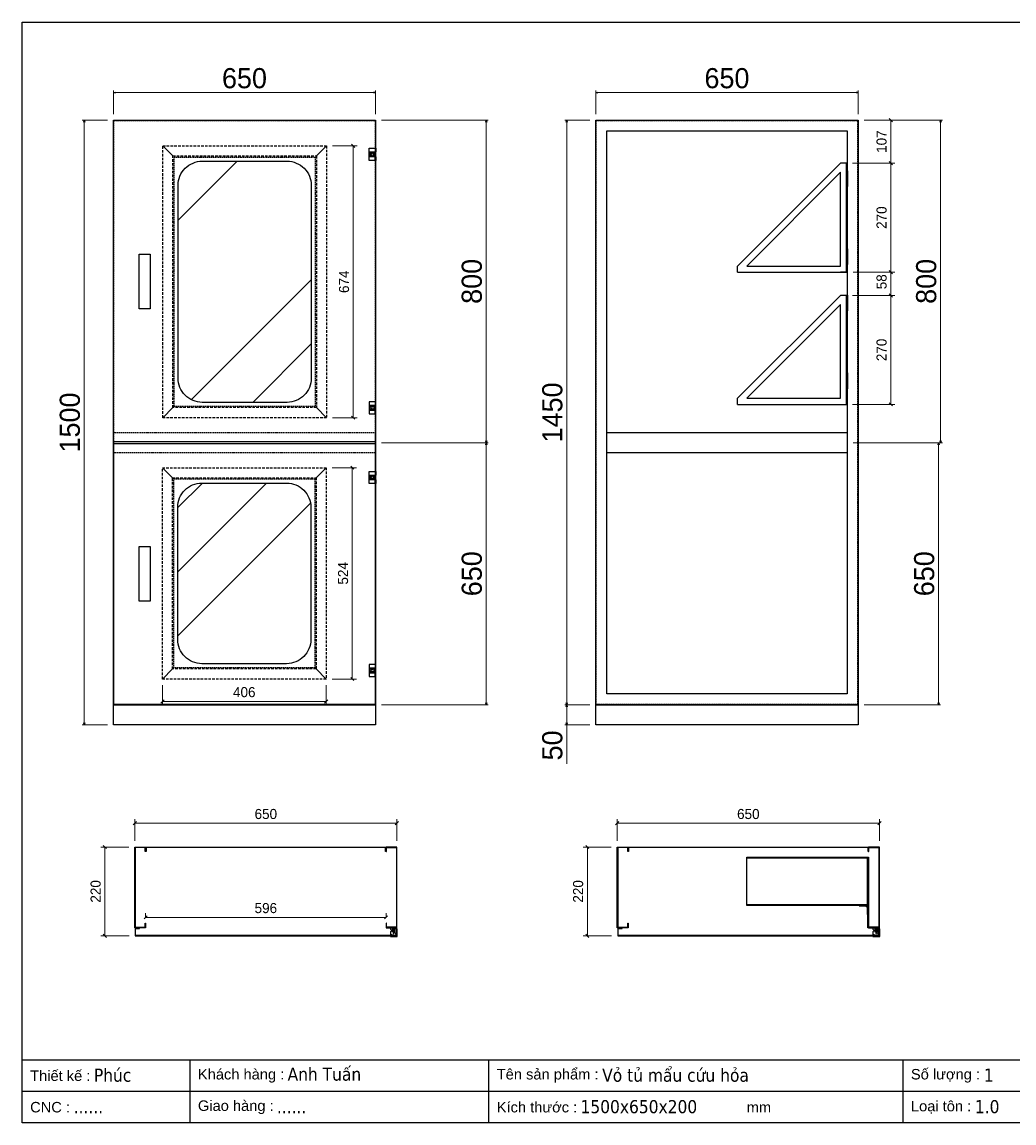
# Model space of a CAD drawing. Header units: millimetres. Extents: x 0 to 3861, y 0 to 2730.
# Drawn here: x 0 to 2460, y 0 to 2730 of the extents above; entities that cross this region are included whole.
import ezdxf
from ezdxf.enums import TextEntityAlignment as Align

# ---------------------------------------------------------------- set-up
doc = ezdxf.new("R2010")
doc.units = ezdxf.units.MM
doc.linetypes.add('HIDDEN', pattern=[9.525, 6.35, -3.175])
doc.linetypes.add('HIDDEN2', pattern=[4.7625, 3.175, -1.5875])
doc.layers.add('bc', color=5, linetype='Continuous', lineweight=30)
doc.layers.add('DIM', color=253, linetype='Continuous')
doc.layers.add('FIRE PROTECTION', color=1, linetype='Continuous')
doc.styles.add('Arial', font='arial.ttf')
doc.styles.add('Tahoma (Input Text)', font='tahoma.ttf')
doc.dimstyles.new('CNC', dxfattribs={"dimtxt": 50, "dimasz": 5, "dimexe": 5, "dimexo": 15, "dimgap": 10, "dimtad": 1, "dimdec": 0, "dimtxsty": 'Standard', "dimblk": 'OPEN30', "dimcen": 10, "dimclrd": 5, "dimclre": 5, "dimclrt": 3, "dimazin": 3, "dimtfac": 1, "dimtdec": 0, "dimtmove": 0, "dimatfit": 3, "dimldrblk": 'ARCHTICK', "dimlwd": 9, "dimlwe": 9})
doc.dimstyles.new('Dim-25', dxfattribs={"dimtxt": 25, "dimasz": 8, "dimexe": 10, "dimexo": 15, "dimgap": 10, "dimtad": 1, "dimdec": 0, "dimtxsty": 'Standard', "dimblk": 'OBLIQUE', "dimcen": 10, "dimclrd": 5, "dimclre": 5, "dimclrt": 3, "dimazin": 3, "dimtfac": 1, "dimtdec": 0, "dimtmove": 0, "dimatfit": 3, "dimldrblk": 'OBLIQUE', "dimlwd": 9, "dimlwe": 9})

# ---------------------------------------------------------------- blocks, each defined once
blk = doc.blocks.new('khungtenAsean2')
at = {"color": 7}
for p, q in [((2970, -1980), (0, -1980)), ((320, -1980), (320, -2100)), ((890, -1980), (890, -2100)), ((1680, -1980), (1680, -2100)), ((2020, -2040), (0, -2040))]:
    blk.add_line(p, q, dxfattribs=at)
blk.add_lwpolyline([(0, 0), (2970, 0), (2970, -2100), (0, -2100)], close=True, dxfattribs=at)
at = {"color": 2, "char_height": 20, "width": 917.634, "attachment_point": 4, "style": 'Arial'}
for s, insert in [('  Tên sản phẩm :', (890, -2010)), ('  Số lượng :', (1680, -2010)), ('  Thiết kế :', (0, -2010)), ('  Khách hàng :', (320, -2010)), ('  Giao hàng :', (320, -2070)), ('  Loại tôn :', (1680, -2070)), ('  CNC :', (0, -2070)), ('  Kích thước :', (890, -2070)), ('mm', (1382.3, -2070))]:
    blk.add_mtext(s, dxfattribs=dict(at, insert=insert))
at = {"color": 1, "style": 'Tahoma (Input Text)', "flags": 8}
for tag, p in [('#03', (506.6, -2019.3)), ('#01', (137.1, -2021.3)), ('#05', (1106.6, -2021.3)), ('#07', (1834.7, -2021.3)), ('#09', (2146.7, -2021.3)), ('#02', (98.5, -2081.3)), ('#04', (486.1, -2081.3)), ('#06', (1065.3, -2081.3)), ('#08', (1817.4, -2081.3)), ('#10', (2146.7, -2081.3))]:
    blk.add_attdef(tag, p, '', height=25, dxfattribs=at)
blk.add_attdef('#11', text='', height=25, dxfattribs=at).set_placement((2915, -2067.3), align=Align.CENTER)
blk = doc.blocks.new('*D1')
at = {"color": 0, "linetype": 'ByBlock', "lineweight": -2}
for p, q in [((226.6, 2554.9), (231.6, 2556.2)), ((231.6, 2553.6), (226.6, 2554.9)), ((226.6, 2554.9), (231.6, 2554.9)), ((871.6, 2556.2), (876.6, 2554.9)), ((876.6, 2554.9), (871.6, 2553.6)), ((876.6, 2554.9), (871.6, 2554.9))]:
    blk.add_line(p, q, dxfattribs=at)
at = {"layer": 'Defpoints', "color": 0, "transparency": 16777216}
for p in [(876.6, 2554.9), (226.6, 2486.9), (876.6, 2486.9)]:
    blk.add_point(p, dxfattribs=at)
at = {"layer": 'DIM', "color": 5, "lineweight": 9, "transparency": 16777216}
for p, q in [((226.6, 2501.9), (226.6, 2559.9)), ((231.6, 2554.9), (871.6, 2554.9)), ((876.6, 2501.9), (876.6, 2559.9))]:
    blk.add_line(p, q, dxfattribs=at)
at = {"layer": 'DIM', "color": 3, "transparency": 16777216, "insert": (551.6, 2590.4), "char_height": 50, "attachment_point": 5}
blk.add_mtext('650', dxfattribs=at)
blk = doc.blocks.new('_ArchTick')
at = {"color": 0, "const_width": 0.15}
blk.add_lwpolyline([(-0.5, -0.5), (0.5, 0.5)], dxfattribs=at)
blk = doc.blocks.new('_Open30')
at = {"color": 0, "linetype": 'ByBlock', "lineweight": -2}
for p, q in [((-1, 0.27), (0, 0)), ((0, 0), (-1, -0.27)), ((0, 0), (-1, 0))]:
    blk.add_line(p, q, dxfattribs=at)
blk = doc.blocks.new('*D2')
at = {"color": 0, "linetype": 'ByBlock', "lineweight": -2}
for p, q in [((153, 2481.9), (154.4, 2486.9)), ((154.4, 2486.9), (155.7, 2481.9)), ((154.4, 2486.9), (154.4, 2481.9)), ((154.4, 986.9), (153, 991.9)), ((155.7, 991.9), (154.4, 986.9)), ((154.4, 986.9), (154.4, 991.9))]:
    blk.add_line(p, q, dxfattribs=at)
at = {"layer": 'Defpoints', "color": 0, "transparency": 16777216}
for p in [(226.6, 2486.9), (154.4, 986.9), (226.6, 986.9)]:
    blk.add_point(p, dxfattribs=at)
at = {"layer": 'DIM', "color": 5, "lineweight": 9, "transparency": 16777216}
for p, q in [((211.6, 2486.9), (149.4, 2486.9)), ((154.4, 2481.9), (154.4, 991.9)), ((211.6, 986.9), (149.4, 986.9))]:
    blk.add_line(p, q, dxfattribs=at)
at = {"layer": 'DIM', "color": 3, "transparency": 16777216, "insert": (118.8, 1736.9), "char_height": 50, "attachment_point": 5, "rotation": 90}
blk.add_mtext('1500', dxfattribs=at)
blk = doc.blocks.new('*D3')
at = {"color": 0, "linetype": 'ByBlock', "lineweight": -2}
for p, q in [((1149.7, 2481.9), (1151, 2486.9)), ((1151, 2486.9), (1152.4, 2481.9)), ((1151, 2486.9), (1151, 2481.9)), ((1151, 1686.9), (1149.7, 1691.9)), ((1152.4, 1691.9), (1151, 1686.9)), ((1151, 1686.9), (1151, 1691.9))]:
    blk.add_line(p, q, dxfattribs=at)
at = {"layer": 'Defpoints', "color": 0, "transparency": 16777216}
for p in [(876.6, 2486.9), (876.6, 1686.9), (1151, 1686.9)]:
    blk.add_point(p, dxfattribs=at)
at = {"layer": 'DIM', "color": 5, "lineweight": 9, "transparency": 16777216}
for p, q in [((891.6, 2486.9), (1156, 2486.9)), ((1151, 2481.9), (1151, 1691.9)), ((891.6, 1686.9), (1156, 1686.9))]:
    blk.add_line(p, q, dxfattribs=at)
at = {"layer": 'DIM', "color": 3, "transparency": 16777216, "insert": (1115.5, 2086.9), "char_height": 50, "attachment_point": 5, "rotation": 90}
blk.add_mtext('800', dxfattribs=at)
blk = doc.blocks.new('*D4')
at = {"color": 0, "linetype": 'ByBlock', "lineweight": -2}
for p, q in [((1149.7, 1681.9), (1151, 1686.9)), ((1151, 1686.9), (1152.4, 1681.9)), ((1151, 1686.9), (1151, 1681.9)), ((1151, 1036.9), (1149.7, 1041.9)), ((1152.4, 1041.9), (1151, 1036.9)), ((1151, 1036.9), (1151, 1041.9))]:
    blk.add_line(p, q, dxfattribs=at)
at = {"layer": 'Defpoints', "color": 0, "transparency": 16777216}
for p in [(876.6, 1686.9), (876.6, 1036.9), (1151, 1036.9)]:
    blk.add_point(p, dxfattribs=at)
at = {"layer": 'DIM', "color": 5, "lineweight": 9, "transparency": 16777216}
for p, q in [((891.6, 1686.9), (1156, 1686.9)), ((1151, 1681.9), (1151, 1041.9)), ((891.6, 1036.9), (1156, 1036.9))]:
    blk.add_line(p, q, dxfattribs=at)
at = {"layer": 'DIM', "color": 3, "transparency": 16777216, "insert": (1115.5, 1361.9), "char_height": 50, "attachment_point": 5, "rotation": 90}
blk.add_mtext('650', dxfattribs=at)
blk = doc.blocks.new('*D5')
at = {"color": 0, "linetype": 'ByBlock', "lineweight": -2}
for p, q in [((1423, 2554.9), (1428, 2556.2)), ((1428, 2553.6), (1423, 2554.9)), ((1423, 2554.9), (1428, 2554.9)), ((2068, 2556.2), (2073, 2554.9)), ((2073, 2554.9), (2068, 2553.6)), ((2073, 2554.9), (2068, 2554.9))]:
    blk.add_line(p, q, dxfattribs=at)
at = {"layer": 'Defpoints', "color": 0, "transparency": 16777216}
for p in [(2073, 2554.9), (1423, 2486.9), (2073, 2486.9)]:
    blk.add_point(p, dxfattribs=at)
at = {"layer": 'DIM', "color": 5, "lineweight": 9, "transparency": 16777216}
for p, q in [((1423, 2501.9), (1423, 2559.9)), ((1428, 2554.9), (2068, 2554.9)), ((2073, 2501.9), (2073, 2559.9))]:
    blk.add_line(p, q, dxfattribs=at)
at = {"layer": 'DIM', "color": 3, "transparency": 16777216, "insert": (1748, 2590.4), "char_height": 50, "attachment_point": 5}
blk.add_mtext('650', dxfattribs=at)
blk = doc.blocks.new('*D6')
at = {"color": 0, "linetype": 'ByBlock', "lineweight": -2}
for p, q in [((1349.4, 2481.9), (1350.7, 2486.9)), ((1350.7, 2486.9), (1352.1, 2481.9)), ((1350.7, 2486.9), (1350.7, 2481.9)), ((1350.7, 1036.9), (1349.4, 1041.9)), ((1352.1, 1041.9), (1350.7, 1036.9)), ((1350.7, 1036.9), (1350.7, 1041.9))]:
    blk.add_line(p, q, dxfattribs=at)
at = {"layer": 'Defpoints', "color": 0, "transparency": 16777216}
for p in [(1423, 2486.9), (1350.7, 1036.9), (1423, 1036.9)]:
    blk.add_point(p, dxfattribs=at)
at = {"layer": 'DIM', "color": 5, "lineweight": 9, "transparency": 16777216}
for p, q in [((1408, 2486.9), (1345.7, 2486.9)), ((1350.7, 2481.9), (1350.7, 1041.9)), ((1408, 1036.9), (1345.7, 1036.9))]:
    blk.add_line(p, q, dxfattribs=at)
at = {"layer": 'DIM', "color": 3, "transparency": 16777216, "insert": (1315.2, 1761.9), "char_height": 50, "attachment_point": 5, "rotation": 90}
blk.add_mtext('1450', dxfattribs=at)
blk = doc.blocks.new('*D7')
at = {"color": 0, "linetype": 'ByBlock', "lineweight": -2}
for p, q in [((1349.4, 1031.8), (1350.7, 1036.8)), ((1350.7, 1036.8), (1352.1, 1031.8)), ((1350.7, 1036.8), (1350.7, 1031.8)), ((1350.7, 986.9), (1349.4, 991.9)), ((1352.1, 991.9), (1350.7, 986.9)), ((1350.7, 986.9), (1350.7, 991.9))]:
    blk.add_line(p, q, dxfattribs=at)
at = {"layer": 'Defpoints', "color": 0, "transparency": 16777216}
for p in [(1423, 1036.8), (1350.7, 986.9), (1423, 986.9)]:
    blk.add_point(p, dxfattribs=at)
at = {"layer": 'DIM', "color": 5, "lineweight": 9, "transparency": 16777216}
for p, q in [((1408, 1036.8), (1345.7, 1036.8)), ((1350.7, 1031.8), (1350.7, 991.9)), ((1408, 986.9), (1345.7, 986.9)), ((1350.7, 986.9), (1350.7, 890.5))]:
    blk.add_line(p, q, dxfattribs=at)
at = {"layer": 'DIM', "color": 3, "transparency": 16777216, "insert": (1315.2, 936.2), "char_height": 50, "attachment_point": 5, "rotation": 90}
blk.add_mtext('50', dxfattribs=at)
blk = doc.blocks.new('*D8')
at = {"color": 0, "linetype": 'ByBlock', "lineweight": -2}
for p, q in [((2276.5, 2481.9), (2277.8, 2486.9)), ((2277.8, 2486.9), (2279.2, 2481.9)), ((2277.8, 2486.9), (2277.8, 2481.9)), ((2277.8, 1686.9), (2276.5, 1691.9)), ((2279.2, 1691.9), (2277.8, 1686.9)), ((2277.8, 1686.9), (2277.8, 1691.9))]:
    blk.add_line(p, q, dxfattribs=at)
at = {"layer": 'Defpoints', "color": 0, "transparency": 16777216}
for p in [(2073, 2486.9), (2046, 1686.9), (2277.8, 1686.9)]:
    blk.add_point(p, dxfattribs=at)
at = {"layer": 'DIM', "color": 5, "lineweight": 9, "transparency": 16777216}
for p, q in [((2088, 2486.9), (2282.8, 2486.9)), ((2277.8, 2481.9), (2277.8, 1691.9)), ((2061, 1686.9), (2282.8, 1686.9))]:
    blk.add_line(p, q, dxfattribs=at)
at = {"layer": 'DIM', "color": 3, "transparency": 16777216, "insert": (2242.3, 2086.9), "char_height": 50, "attachment_point": 5, "rotation": 90}
blk.add_mtext('800', dxfattribs=at)
blk = doc.blocks.new('*D9')
at = {"color": 0, "linetype": 'ByBlock', "lineweight": -2}
for p, q in [((2271.5, 1681.9), (2272.8, 1686.9)), ((2272.8, 1686.9), (2274.2, 1681.9)), ((2272.8, 1686.9), (2272.8, 1681.9)), ((2272.8, 1036.9), (2271.5, 1041.9)), ((2274.2, 1041.9), (2272.8, 1036.9)), ((2272.8, 1036.9), (2272.8, 1041.9))]:
    blk.add_line(p, q, dxfattribs=at)
at = {"layer": 'Defpoints', "color": 0, "transparency": 16777216}
for p in [(2046, 1686.9), (2073, 1036.9), (2272.8, 1036.9)]:
    blk.add_point(p, dxfattribs=at)
at = {"layer": 'DIM', "color": 5, "lineweight": 9, "transparency": 16777216}
for p, q in [((2061, 1686.9), (2277.8, 1686.9)), ((2272.8, 1681.9), (2272.8, 1041.9)), ((2088, 1036.9), (2277.8, 1036.9))]:
    blk.add_line(p, q, dxfattribs=at)
at = {"layer": 'DIM', "color": 3, "transparency": 16777216, "insert": (2237.3, 1361.9), "char_height": 50, "attachment_point": 5, "rotation": 90}
blk.add_mtext('650', dxfattribs=at)
blk = doc.blocks.new('HL003-2-2')
at = {"color": 1}
for p, q in [((15, 21), (15, 12)), ((15, -9), (15, 0)), ((16, 12), (17, 12)), ((16, 0), (17, 0))]:
    blk.add_line(p, q, dxfattribs=at)
blk.add_lwpolyline([(17, 0), (17, -9), (0, -9), (0, 21), (17, 21), (17, 12)], dxfattribs=at)
blk.add_lwpolyline([(0, 12), (16, 12), (16, 0), (0, 0)], close=True, dxfattribs=at)
blk.add_circle((8, 6), 3, dxfattribs=at)
blk = doc.blocks.new('*D10')
at = {"color": 0, "linetype": 'ByBlock', "lineweight": -2}
for p, q in [((283.6, 747.2), (275.6, 739.2)), ((925.6, 739.2), (933.6, 747.2))]:
    blk.add_line(p, q, dxfattribs=at)
at = {"layer": 'Defpoints', "color": 0, "transparency": 16777216}
for p in [(929.6, 743.2), (279.6, 684.3), (929.6, 684.3)]:
    blk.add_point(p, dxfattribs=at)
at = {"layer": 'DIM', "color": 5, "lineweight": 9, "transparency": 16777216}
for p, q in [((279.6, 699.3), (279.6, 753.2)), ((279.6, 743.2), (929.6, 743.2)), ((929.6, 699.3), (929.6, 753.2))]:
    blk.add_line(p, q, dxfattribs=at)
at = {"layer": 'DIM', "color": 3, "transparency": 16777216, "insert": (604.6, 766), "char_height": 25, "attachment_point": 5}
blk.add_mtext('650', dxfattribs=at)
blk = doc.blocks.new('_Oblique')
at = {"color": 0, "linetype": 'ByBlock', "lineweight": -2}
blk.add_line((-0.5, -0.5), (0.5, 0.5), dxfattribs=at)
blk = doc.blocks.new('*D11')
at = {"color": 0, "linetype": 'ByBlock', "lineweight": -2}
for p, q in [((209.4, 680.3), (201.4, 688.3)), ((201.4, 468.3), (209.4, 460.3))]:
    blk.add_line(p, q, dxfattribs=at)
at = {"layer": 'Defpoints', "color": 0, "transparency": 16777216}
for p in [(279.6, 684.3), (205.4, 464.3), (280.6, 464.3)]:
    blk.add_point(p, dxfattribs=at)
at = {"layer": 'DIM', "color": 5, "lineweight": 9, "transparency": 16777216}
for p, q in [((264.6, 684.3), (195.4, 684.3)), ((205.4, 684.3), (205.4, 464.3)), ((265.6, 464.3), (195.4, 464.3))]:
    blk.add_line(p, q, dxfattribs=at)
at = {"layer": 'DIM', "color": 3, "transparency": 16777216, "insert": (182.6, 574.3), "char_height": 25, "attachment_point": 5, "rotation": 90}
blk.add_mtext('220', dxfattribs=at)
blk = doc.blocks.new('HL003-2-3')
h = blk.add_hatch()
h.set_pattern_fill('ANSI31', color=2, scale=0.5, style=0)
h.set_pattern_definition([(45, (8435.407, 86016.9664), (-1.122532015, 1.122532015), [])])
h.paths.add_polyline_path([(11, 10), (5, 10), (5, 0), (11, 0)])
at = {"color": 1}
for p, q in [((0, 22), (17, 22)), ((0, 20), (0, 22)), ((0, 20), (15, 20)), ((4, 18), (0, 18)), ((0, 10), (0, 18)), ((0, 10), (8, 3)), ((0, 4), (3.4, 7)), ((0, 0), (0, 4)), ((16, 0), (0, 0)), ((4, 20), (4, 18)), ((17, 3), (8, 3)), ((15, 20), (15, 3)), ((16, 3), (16, 0)), ((17, 22), (17, 3))]:
    blk.add_line(p, q, dxfattribs=at)
at = {"color": 2}
blk.add_lwpolyline([(5, 10), (11, 10), (11, 0), (5, 0)], close=True, dxfattribs=at)
at = {"color": 1}
blk.add_circle((10, 16), 3, dxfattribs=at)
blk.add_circle((10, 16), 3, dxfattribs=at)
blk = doc.blocks.new('*D22')
at = {"color": 0, "linetype": 'ByBlock', "lineweight": -2}
for p, q in [((1480, 747.2), (1472, 739.2)), ((2122, 739.2), (2130, 747.2))]:
    blk.add_line(p, q, dxfattribs=at)
at = {"layer": 'Defpoints', "color": 0, "transparency": 16777216}
for p in [(2126, 743.2), (1476, 684.3), (2126, 684.3)]:
    blk.add_point(p, dxfattribs=at)
at = {"layer": 'DIM', "color": 5, "lineweight": 9, "transparency": 16777216}
for p, q in [((1476, 699.3), (1476, 753.2)), ((1476, 743.2), (2126, 743.2)), ((2126, 699.3), (2126, 753.2))]:
    blk.add_line(p, q, dxfattribs=at)
at = {"layer": 'DIM', "color": 3, "transparency": 16777216, "insert": (1801, 766), "char_height": 25, "attachment_point": 5}
blk.add_mtext('650', dxfattribs=at)
blk = doc.blocks.new('*D23')
at = {"color": 0, "linetype": 'ByBlock', "lineweight": -2}
for p, q in [((1405.8, 680.3), (1397.8, 688.3)), ((1397.8, 468.3), (1405.8, 460.3))]:
    blk.add_line(p, q, dxfattribs=at)
at = {"layer": 'Defpoints', "color": 0, "transparency": 16777216}
for p in [(1476, 684.3), (1401.8, 464.3), (1477, 464.3)]:
    blk.add_point(p, dxfattribs=at)
at = {"layer": 'DIM', "color": 5, "lineweight": 9, "transparency": 16777216}
for p, q in [((1461, 684.3), (1391.8, 684.3)), ((1401.8, 684.3), (1401.8, 464.3)), ((1462, 464.3), (1391.8, 464.3))]:
    blk.add_line(p, q, dxfattribs=at)
at = {"layer": 'DIM', "color": 3, "transparency": 16777216, "insert": (1379, 574.3), "char_height": 25, "attachment_point": 5, "rotation": 90}
blk.add_mtext('220', dxfattribs=at)
blk = doc.blocks.new('A$C67844AE1')
at = {"color": 1}
for p, q in [((19, 20), (21, 20)), ((20, 19), (20, 21))]:
    blk.add_line(p, q, dxfattribs=at)
for points in [[(20, 22), (0, 22), (0, 21), (18.3, 21)], [(22, 20), (22, 0), (21, 0), (21, 18.3)]]:
    blk.add_lwpolyline(points, dxfattribs=at)
blk.add_circle((20, 20), 2, dxfattribs=at)
blk = doc.blocks.new('*D24')
at = {"color": 0, "linetype": 'ByBlock', "lineweight": -2}
for p, q in [((352.1, 1049.4), (344.1, 1041.4)), ((750.1, 1041.4), (758.1, 1049.4))]:
    blk.add_line(p, q, dxfattribs=at)
at = {"layer": 'Defpoints', "color": 0, "transparency": 16777216}
for p in [(348.1, 1100.9), (754.1, 1100.9), (754.1, 1045.4)]:
    blk.add_point(p, dxfattribs=at)
at = {"layer": 'DIM', "color": 5, "lineweight": 9, "transparency": 16777216}
for p, q in [((348.1, 1085.9), (348.1, 1035.4)), ((754.1, 1085.9), (754.1, 1035.4)), ((348.1, 1045.4), (754.1, 1045.4))]:
    blk.add_line(p, q, dxfattribs=at)
at = {"layer": 'DIM', "color": 3, "transparency": 16777216, "insert": (551.1, 1068.2), "char_height": 25, "attachment_point": 5}
blk.add_mtext('406', dxfattribs=at)
blk = doc.blocks.new('*D25')
at = {"color": 0, "linetype": 'ByBlock', "lineweight": -2}
for p, q in [((2158.2, 2482.9), (2150.2, 2490.9)), ((2150.2, 2383.9), (2158.2, 2375.9))]:
    blk.add_line(p, q, dxfattribs=at)
at = {"layer": 'Defpoints', "color": 0, "transparency": 16777216}
for p in [(2073, 2486.9), (2044.5, 2379.9), (2154.2, 2379.9)]:
    blk.add_point(p, dxfattribs=at)
at = {"layer": 'DIM', "color": 5, "lineweight": 9, "transparency": 16777216}
for p, q in [((2088, 2486.9), (2164.2, 2486.9)), ((2154.2, 2486.9), (2154.2, 2379.9)), ((2059.5, 2379.9), (2164.2, 2379.9))]:
    blk.add_line(p, q, dxfattribs=at)
at = {"layer": 'DIM', "color": 3, "transparency": 16777216, "insert": (2131.5, 2433.4), "char_height": 25, "attachment_point": 5, "rotation": 90}
blk.add_mtext('107', dxfattribs=at)
blk = doc.blocks.new('*D26')
at = {"color": 0, "linetype": 'ByBlock', "lineweight": -2}
for p, q in [((2158.2, 2375.9), (2150.2, 2383.9)), ((2150.2, 2113.9), (2158.2, 2105.9))]:
    blk.add_line(p, q, dxfattribs=at)
at = {"layer": 'Defpoints', "color": 0, "transparency": 16777216}
for p in [(2044.5, 2379.9), (2046, 2109.9), (2154.2, 2109.9)]:
    blk.add_point(p, dxfattribs=at)
at = {"layer": 'DIM', "color": 5, "lineweight": 9, "transparency": 16777216}
for p, q in [((2059.5, 2379.9), (2164.2, 2379.9)), ((2154.2, 2379.9), (2154.2, 2109.9)), ((2061, 2109.9), (2164.2, 2109.9))]:
    blk.add_line(p, q, dxfattribs=at)
at = {"layer": 'DIM', "color": 3, "transparency": 16777216, "insert": (2131.5, 2244.9), "char_height": 25, "attachment_point": 5, "rotation": 90}
blk.add_mtext('270', dxfattribs=at)
blk = doc.blocks.new('*D27')
at = {"color": 0, "linetype": 'ByBlock', "lineweight": -2}
for p, q in [((2158.2, 2105.9), (2150.2, 2113.9)), ((2150.2, 2055.9), (2158.2, 2047.9))]:
    blk.add_line(p, q, dxfattribs=at)
at = {"layer": 'Defpoints', "color": 0, "transparency": 16777216}
for p in [(2046, 2109.9), (2044.5, 2051.9), (2154.2, 2051.9)]:
    blk.add_point(p, dxfattribs=at)
at = {"layer": 'DIM', "color": 5, "lineweight": 9, "transparency": 16777216}
for p, q in [((2061, 2109.9), (2164.2, 2109.9)), ((2154.2, 2109.9), (2154.2, 2051.9)), ((2059.5, 2051.9), (2164.2, 2051.9))]:
    blk.add_line(p, q, dxfattribs=at)
at = {"layer": 'DIM', "color": 3, "transparency": 16777216, "insert": (2131.5, 2085.9), "char_height": 25, "attachment_point": 5, "rotation": 90}
blk.add_mtext('58', dxfattribs=at)
blk = doc.blocks.new('*D28')
at = {"color": 0, "linetype": 'ByBlock', "lineweight": -2}
for p, q in [((2158.2, 2047.9), (2150.2, 2055.9)), ((2150.2, 1785.9), (2158.2, 1777.9))]:
    blk.add_line(p, q, dxfattribs=at)
at = {"layer": 'Defpoints', "color": 0, "transparency": 16777216}
for p in [(2044.5, 2051.9), (2044.5, 1781.9), (2154.2, 1781.9)]:
    blk.add_point(p, dxfattribs=at)
at = {"layer": 'DIM', "color": 5, "lineweight": 9, "transparency": 16777216}
for p, q in [((2059.5, 2051.9), (2164.2, 2051.9)), ((2154.2, 2051.9), (2154.2, 1781.9)), ((2059.5, 1781.9), (2164.2, 1781.9))]:
    blk.add_line(p, q, dxfattribs=at)
at = {"layer": 'DIM', "color": 3, "transparency": 16777216, "insert": (2131.5, 1916.9), "char_height": 25, "attachment_point": 5, "rotation": 90}
blk.add_mtext('270', dxfattribs=at)
blk = doc.blocks.new('*D29')
at = {"color": 0, "linetype": 'ByBlock', "lineweight": -2}
for p, q in [((825.4, 2418.9), (817.4, 2426.9)), ((817.4, 1752.9), (825.4, 1744.9))]:
    blk.add_line(p, q, dxfattribs=at)
at = {"layer": 'Defpoints', "color": 0, "transparency": 16777216}
for p in [(755.1, 2422.9), (755.1, 1748.9), (821.4, 1748.9)]:
    blk.add_point(p, dxfattribs=at)
at = {"layer": 'DIM', "color": 5, "lineweight": 9, "transparency": 16777216}
for p, q in [((770.1, 2422.9), (831.4, 2422.9)), ((821.4, 2422.9), (821.4, 1748.9)), ((770.1, 1748.9), (831.4, 1748.9))]:
    blk.add_line(p, q, dxfattribs=at)
at = {"layer": 'DIM', "color": 3, "transparency": 16777216, "insert": (798.6, 2085.9), "char_height": 25, "attachment_point": 5, "rotation": 90}
blk.add_mtext('674', dxfattribs=at)
blk = doc.blocks.new('*D30')
at = {"color": 0, "linetype": 'ByBlock', "lineweight": -2}
for p, q in [((823, 1620.9), (815, 1628.9)), ((815, 1104.9), (823, 1096.9))]:
    blk.add_line(p, q, dxfattribs=at)
at = {"layer": 'Defpoints', "color": 0, "transparency": 16777216}
for p in [(754.1, 1624.9), (754.1, 1100.9), (819, 1100.9)]:
    blk.add_point(p, dxfattribs=at)
at = {"layer": 'DIM', "color": 5, "lineweight": 9, "transparency": 16777216}
for p, q in [((769.1, 1624.9), (829, 1624.9)), ((819, 1624.9), (819, 1100.9)), ((769.1, 1100.9), (829, 1100.9))]:
    blk.add_line(p, q, dxfattribs=at)
at = {"layer": 'DIM', "color": 3, "transparency": 16777216, "insert": (796.2, 1362.9), "char_height": 25, "attachment_point": 5, "rotation": 90}
blk.add_mtext('524', dxfattribs=at)
blk = doc.blocks.new('*D31')
at = {"color": 0, "linetype": 'ByBlock', "lineweight": -2}
for p, q in [((310.6, 513.9), (302.6, 505.9)), ((898.6, 505.9), (906.6, 513.9))]:
    blk.add_line(p, q, dxfattribs=at)
at = {"layer": 'Defpoints', "color": 0, "transparency": 16777216}
for p in [(306.6, 495.3), (902.6, 509.9), (902.6, 495.3)]:
    blk.add_point(p, dxfattribs=at)
at = {"layer": 'DIM', "color": 5, "lineweight": 9, "transparency": 16777216}
for p, q in [((306.6, 510.3), (306.6, 519.9)), ((902.6, 510.3), (902.6, 519.9)), ((306.6, 509.9), (902.6, 509.9))]:
    blk.add_line(p, q, dxfattribs=at)
at = {"layer": 'DIM', "color": 3, "transparency": 16777216, "insert": (604.6, 532.7), "char_height": 25, "attachment_point": 5}
blk.add_mtext('596', dxfattribs=at)

msp = doc.modelspace()

# ---------------------------------------------------------------- hatches: boundary and pattern name
h = msp.add_hatch()
h.set_pattern_fill('ANSI34', color=4, scale=30, style=0)
h.set_pattern_definition([(45, (61200.2, 1285409.25), (-477.29708, 477.29708), []), (45, (61359.3, 1285409.25), (-477.29708, 477.29708), []), (45, (61518.4, 1285409.25), (-477.29708, 477.29708), []), (45, (61677.5, 1285409.25), (-477.29708, 477.29708), [])])
h.paths.add_polyline_path([(387.1, 1846.9, 0.414214), (447.1, 1786.9), (657.1, 1786.9, 0.414214), (717.1, 1846.9), (717.1, 2324.9, 0.414214), (657.1, 2384.9), (447.1, 2384.9, 0.414214), (387.1, 2324.9)])
h = msp.add_hatch()
h.set_pattern_fill('ANSI34', color=4, scale=30, style=0)
h.set_pattern_definition([(45, (61200.2, 1261469.25), (-477.29708, 477.29708), []), (45, (61359.3, 1261469.25), (-477.29708, 477.29708), []), (45, (61518.4, 1261469.25), (-477.29708, 477.29708), []), (45, (61677.5, 1261469.25), (-477.29708, 477.29708), [])])
h.paths.add_polyline_path([(716.1, 1526.9, 0.414214), (656.1, 1586.9), (446.1, 1586.9, 0.414214), (386.1, 1526.9), (386.1, 1198.9, 0.414214), (446.1, 1138.9), (656.1, 1138.9, 0.414214), (716.1, 1198.9)])

# ---------------------------------------------------------------- linework, layer by layer
for p, q in [((349.1, 2422.9), (374.1, 2397.9)), ((730.1, 2397.9), (755.1, 2422.9)), ((374.1, 1773.9), (349.1, 1748.9)), ((730.1, 1773.9), (755.1, 1748.9)), ((348.1, 1624.9), (373.1, 1599.9)), ((729.1, 1599.9), (754.1, 1624.9)), ((373.1, 1125.9), (348.1, 1100.9)), ((729.1, 1125.9), (754.1, 1100.9))]:
    msp.add_line(p, q)
for points in [[(226.6, 2486.9), (876.6, 2486.9), (876.6, 1037.9), (226.6, 1037.9)], [(1423, 2486.9), (2073, 2486.9), (2073, 1036.9), (1423, 1036.9)], [(1450, 2459.9), (2046, 2459.9), (2046, 1063.9), (1450, 1063.9)], [(1450, 1711.9), (2046, 1711.9), (2046, 1661.9), (1450, 1661.9)], [(226.6, 1036.9), (876.6, 1036.9), (876.6, 986.9), (226.6, 986.9)], [(1423, 1036.9), (2073, 1036.9), (2073, 986.9), (1423, 986.9)]]:
    msp.add_lwpolyline(points, close=True)
at = {"color": 6}
for points in [[(226.6, 2486.9), (876.6, 2486.9), (876.6, 1689.4), (226.6, 1689.4)], [(226.6, 1037.9), (876.6, 1037.9), (876.6, 1684.4), (226.6, 1684.4)]]:
    msp.add_lwpolyline(points, close=True, dxfattribs=at)
at = {"linetype": 'HIDDEN2'}
for points in [[(227.6, 2485.9), (875.6, 2485.9), (875.6, 1037.9), (227.6, 1037.9)], [(1424, 2485.9), (2072, 2485.9), (2072, 1037.9), (1424, 1037.9)], [(226.6, 1711.9), (875.6, 1711.9), (875.6, 1661.9), (226.6, 1661.9)]]:
    msp.add_lwpolyline(points, close=True, dxfattribs=at)
at = {"color": 7, "linetype": 'HIDDEN'}
for points in [[(349.1, 2422.9), (755.1, 2422.9), (755.1, 1748.9), (349.1, 1748.9)], [(374.1, 2397.9), (730.1, 2397.9), (730.1, 1773.9), (374.1, 1773.9)], [(348.1, 1624.9), (754.1, 1624.9), (754.1, 1100.9), (348.1, 1100.9)], [(373.1, 1599.9), (729.1, 1599.9), (729.1, 1125.9), (373.1, 1125.9)]]:
    msp.add_lwpolyline(points, close=True, dxfattribs=at)
at = {"color": 2}
for points in [[(874.1, 2406.2), (863.1, 2406.2), (863.1, 2397.7), (874.1, 2397.7)], [(317.6, 2019.2), (290.6, 2019.2), (290.6, 2154.2), (317.6, 2154.2)], [(874.1, 1769.2), (863.1, 1769.2), (863.1, 1777.7), (874.1, 1777.7)], [(874.1, 1604.7), (863.1, 1604.7), (863.1, 1596.2), (874.1, 1596.2)], [(317.6, 1294.2), (290.6, 1294.2), (290.6, 1429.2), (317.6, 1429.2)], [(874.1, 1117.7), (863.1, 1117.7), (863.1, 1126.2), (874.1, 1126.2)]]:
    msp.add_lwpolyline(points, close=True, dxfattribs=at)
at = {"color": 4, "linetype": 'HIDDEN2'}
for points in [[(377.1, 2394.9), (727.1, 2394.9), (727.1, 1776.9), (377.1, 1776.9)], [(376.1, 1596.9), (726.1, 1596.9), (726.1, 1128.9), (376.1, 1128.9)]]:
    msp.add_lwpolyline(points, close=True, dxfattribs=at)
at = {"color": 2}
for points in [[(447.1, 2384.9), (657.1, 2384.9, -0.414214), (717.1, 2324.9), (717.1, 1846.9, -0.414214), (657.1, 1786.9), (447.1, 1786.9, -0.414214), (387.1, 1846.9), (387.1, 2324.9, -0.414214)], [(446.1, 1586.9), (656.1, 1586.9, -0.414214), (716.1, 1526.9), (716.1, 1198.9, -0.414214), (656.1, 1138.9), (446.1, 1138.9, -0.414214), (386.1, 1198.9), (386.1, 1526.9, -0.414214)]]:
    msp.add_lwpolyline(points, format="xyb", close=True, dxfattribs=at)
at = {"color": 7}
for points in [[(305.6, 673.3), (305.6, 683.3), (280.6, 683.3), (280.6, 485.3), (305.6, 485.3), (305.6, 495.3), (306.6, 495.3), (306.6, 484.3), (279.6, 484.3), (279.6, 684.3), (306.6, 684.3), (306.6, 673.3)], [(901.6, 673.3), (901.6, 683.3), (307.6, 683.3), (307.6, 673.3), (306.6, 673.3), (306.6, 684.3), (902.6, 684.3), (902.6, 673.3)], [(903.6, 673.3), (903.6, 683.3), (928.6, 683.3), (928.6, 485.3), (903.6, 485.3), (903.6, 495.3), (902.6, 495.3), (902.6, 484.3), (929.6, 484.3), (929.6, 684.3), (902.6, 684.3), (902.6, 673.3)], [(1502, 673.3), (1502, 683.3), (1477, 683.3), (1477, 485.3), (1502, 485.3), (1502, 495.3), (1503, 495.3), (1503, 484.3), (1476, 484.3), (1476, 684.3), (1503, 684.3), (1503, 673.3)], [(2098, 673.3), (2098, 683.3), (1504, 683.3), (1504, 673.3), (1503, 673.3), (1503, 684.3), (2099, 684.3), (2099, 673.3)], [(2100, 673.3), (2100, 683.3), (2125, 683.3), (2125, 485.3), (2100, 485.3), (2100, 495.3), (2099, 495.3), (2099, 484.3), (2126, 484.3), (2126, 684.3), (2099, 684.3), (2099, 673.3)], [(917.6, 482.3), (927.6, 482.3), (927.6, 465.3), (281.6, 465.3), (281.6, 482.3), (291.6, 482.3), (291.6, 483.3), (280.6, 483.3), (280.6, 464.3), (928.6, 464.3), (928.6, 483.3), (917.6, 483.3)], [(2114, 482.3), (2124, 482.3), (2124, 465.3), (1478, 465.3), (1478, 482.3), (1488, 482.3), (1488, 483.3), (1477, 483.3), (1477, 464.3), (2125, 464.3), (2125, 483.3), (2114, 483.3)]]:
    msp.add_lwpolyline(points, close=True, dxfattribs=at)
at = {"color": 1}
for points in [[(1797.5, 659.3), (2097.5, 659.3), (2097.5, 539.3), (1797.5, 539.3)], [(1797.5, 657.8), (2096, 657.8), (2096, 540.8), (1797.5, 540.8)], [(2097.5, 659.3), (2099, 659.3), (2099, 484.3), (2097.5, 484.3)]]:
    msp.add_lwpolyline(points, close=True, dxfattribs=at)
at = {"layer": 'bc', "linetype": 'Continuous', "lineweight": 18}
for p, q in [((2044.5, 2321.8), (2044.5, 2361.1)), ((2044.5, 2361.1), (2047.6, 2361.1)), ((2044.5, 2348.6), (2047.6, 2348.6)), ((2047.6, 2361.1), (2047.6, 2321.8)), ((2044.5, 2335.9), (2047.6, 2335.9)), ((2047.6, 2321.8), (2044.5, 2321.8)), ((2044.5, 2167.9), (2044.5, 2128.6)), ((2047.6, 2167.9), (2044.5, 2167.9)), ((2047.6, 2128.6), (2047.6, 2167.9)), ((2044.5, 2153.9), (2047.6, 2153.9)), ((2044.5, 2141.1), (2047.6, 2141.1)), ((2044.5, 2128.6), (2047.6, 2128.6)), ((2044.5, 2013.8), (2044.5, 2053.1)), ((2044.5, 2053.1), (2047.6, 2053.1)), ((2047.6, 2053.1), (2047.6, 2013.8)), ((2044.5, 2040.6), (2047.6, 2040.6)), ((2044.5, 2027.9), (2047.6, 2027.9)), ((2047.6, 2013.8), (2044.5, 2013.8)), ((2044.5, 1859.9), (2044.5, 1820.6)), ((2047.6, 1859.9), (2044.5, 1859.9)), ((2047.6, 1820.6), (2047.6, 1859.9)), ((2044.5, 1845.9), (2047.6, 1845.9)), ((2044.5, 1833.1), (2047.6, 1833.1)), ((2044.5, 1820.6), (2047.6, 1820.6))]:
    msp.add_line(p, q, dxfattribs=at)
at = {"layer": 'FIRE PROTECTION', "linetype": 'Continuous'}
for p, q in [((1774.5, 2124.9), (2029.5, 2379.9)), ((2044.5, 2379.9), (2029.5, 2379.9)), ((2044.5, 2109.9), (2044.5, 2379.9)), ((1796.9, 2124.9), (2029.5, 2357.5)), ((2029.5, 2124.9), (2029.5, 2357.5)), ((1774.5, 2109.9), (1774.5, 2124.9)), ((1774.5, 2109.9), (2044.5, 2109.9)), ((1796.9, 2124.9), (2029.5, 2124.9)), ((2044.5, 2109.9), (2029.5, 2109.9)), ((1774.5, 1796.9), (2029.5, 2051.9)), ((2044.5, 2051.9), (2029.5, 2051.9)), ((2044.5, 1781.9), (2044.5, 2051.9)), ((1796.9, 1796.9), (2029.5, 2029.5)), ((2029.5, 1796.9), (2029.5, 2029.5)), ((1774.5, 1781.9), (1774.5, 1796.9)), ((1774.5, 1781.9), (2044.5, 1781.9)), ((1796.9, 1796.9), (2029.5, 1796.9))]:
    msp.add_line(p, q, dxfattribs=at)

# ---------------------------------------------------------------- block references
at = {"color": 7}
ref = msp.add_blockref('khungtenAsean2', (0, 2730), dxfattribs=dict(at, xscale=1.299999999813735, yscale=1.299999999813735, zscale=1.299999999813735))
ref.add_attrib('#08', '1.0', (2362.7, 24.3), dxfattribs={"color": 1, "height": 32.5, "style": 'Tahoma (Input Text)'})
ref.add_attrib('#07', '1', (2385.1, 102.3), dxfattribs={"color": 1, "height": 32.5, "style": 'Tahoma (Input Text)'})
ref.add_attrib('#06', '1500x650x200', (1384.9, 24.3), dxfattribs={"color": 1, "height": 32.5, "style": 'Tahoma (Input Text)'})
ref.add_attrib('#05', 'Vỏ tủ mẩu cứu hỏa', (1438.6, 102.3), dxfattribs={"color": 1, "height": 32.5, "style": 'Tahoma (Input Text)'})
ref.add_attrib('#04', '......', (631.9, 24.3), dxfattribs={"color": 1, "height": 32.5, "style": 'Tahoma (Input Text)'})
ref.add_attrib('#03', 'Anh Tuấn', (658.5, 104.9), dxfattribs={"color": 1, "height": 32.5, "style": 'Tahoma (Input Text)'})
ref.add_attrib('#02', '......', (128, 24.3), dxfattribs={"color": 1, "height": 32.5, "style": 'Tahoma (Input Text)'})
ref.add_attrib('#01', 'Phúc', (178.2, 102.3), dxfattribs={"color": 1, "height": 32.5, "style": 'Tahoma (Input Text)'})
for p in [(860.6, 2395.9), (860.6, 1594.4)]:
    msp.add_blockref('HL003-2-2', p, dxfattribs=at)
at = {"color": 7, "xscale": -1, "rotation": 180}
for name, p in [('HL003-2-2', (860.6, 1779.4)), ('HL003-2-2', (860.6, 1127.9)), ('HL003-2-3', (913.6, 484.3)), ('HL003-2-3', (2110, 484.3))]:
    msp.add_blockref(name, p, dxfattribs=at)
msp.add_blockref('A$C67844AE1', (2075.5, 517.3))

# ---------------------------------------------------------------- dimensions: what is measured, and where the dimension line sits
at = {"layer": 'DIM'}
for base, p1, p2, dimstyle, picture, middle in [((876.6, 2554.9), (226.6, 2486.9), (876.6, 2486.9), 'CNC', '*D1', (551.6, 2590.4)), ((2073, 2554.9), (1423, 2486.9), (2073, 2486.9), 'CNC', '*D5', (1748, 2590.4)), ((902.6, 509.9), (306.6, 495.3), (902.6, 495.3), 'Dim-25', '*D31', (604.6, 532.7))]:
    dim = msp.add_linear_dim(base=base, p1=p1, p2=p2, dimstyle=dimstyle, dxfattribs=at)
    dim.commit()
    dim.dimension.update_dxf_attribs({"geometry": picture, "text_midpoint": middle})
for base, p1, p2, dimstyle, picture, middle in [((154.4, 986.9), (226.6, 2486.9), (226.6, 986.9), 'CNC', '*D2', (118.8, 1736.9)), ((1151, 1686.9), (876.6, 2486.9), (876.6, 1686.9), 'CNC', '*D3', (1115.5, 2086.9)), ((1350.7, 1036.9), (1423, 2486.9), (1423, 1036.9), 'CNC', '*D6', (1315.2, 1761.9)), ((2154.2, 2379.9), (2073, 2486.9), (2044.5, 2379.9), 'Dim-25', '*D25', (2131.5, 2433.4)), ((2277.8, 1686.9), (2073, 2486.9), (2046, 1686.9), 'CNC', '*D8', (2242.3, 2086.9)), ((821.4, 1748.9), (755.1, 2422.9), (755.1, 1748.9), 'Dim-25', '*D29', (798.6, 2085.9)), ((2154.2, 2109.9), (2044.5, 2379.9), (2046, 2109.9), 'Dim-25', '*D26', (2131.5, 2244.9)), ((2154.2, 1781.9), (2044.5, 2051.9), (2044.5, 1781.9), 'Dim-25', '*D28', (2131.5, 1916.9)), ((1151, 1036.9), (876.6, 1686.9), (876.6, 1036.9), 'CNC', '*D4', (1115.5, 1361.9)), ((2272.8, 1036.9), (2046, 1686.9), (2073, 1036.9), 'CNC', '*D9', (2237.3, 1361.9)), ((819, 1100.9), (754.1, 1624.9), (754.1, 1100.9), 'Dim-25', '*D30', (796.2, 1362.9)), ((1350.7, 986.9), (1423, 1036.8), (1423, 986.9), 'CNC', '*D7', (1315.2, 936.2))]:
    dim = msp.add_linear_dim(base=base, p1=p1, p2=p2, angle=90, dimstyle=dimstyle, dxfattribs=at)
    dim.commit()
    dim.dimension.update_dxf_attribs({"geometry": picture, "text_midpoint": middle})
dim = msp.add_linear_dim(base=(2154.2, 2051.9), p1=(2046, 2109.9), p2=(2044.5, 2051.9), angle=90, dimstyle='Dim-25', dxfattribs=at)
dim.commit()
dim.dimension.update_dxf_attribs({"geometry": '*D27', "text_midpoint": (2154.2, 2085.9), "dimtype": 160})
dim = msp.add_linear_dim(base=(754.1, 1045.4), p1=(348.1, 1100.9), p2=(754.1, 1100.9), dimstyle='Dim-25', dxfattribs=at)
dim.commit()
dim.dimension.update_dxf_attribs({"geometry": '*D24', "text_midpoint": (551.1, 1045.4), "dimtype": 160})
at = {"layer": 'DIM', "color": 7}
for base, p1, p2, picture, middle in [((929.6, 743.2), (279.6, 684.3), (929.6, 684.3), '*D10', (604.6, 766)), ((2126, 743.2), (1476, 684.3), (2126, 684.3), '*D22', (1801, 766))]:
    dim = msp.add_linear_dim(base=base, p1=p1, p2=p2, dimstyle='Dim-25', dxfattribs=at)
    dim.commit()
    dim.dimension.update_dxf_attribs({"geometry": picture, "text_midpoint": middle})
for base, p1, p2, picture, middle in [((205.4, 464.3), (279.6, 684.3), (280.6, 464.3), '*D11', (182.6, 574.3)), ((1401.8, 464.3), (1476, 684.3), (1477, 464.3), '*D23', (1379, 574.3))]:
    dim = msp.add_linear_dim(base=base, p1=p1, p2=p2, angle=90, dimstyle='Dim-25', dxfattribs=at)
    dim.commit()
    dim.dimension.update_dxf_attribs({"geometry": picture, "text_midpoint": middle})

doc.saveas('drawing.dxf')
